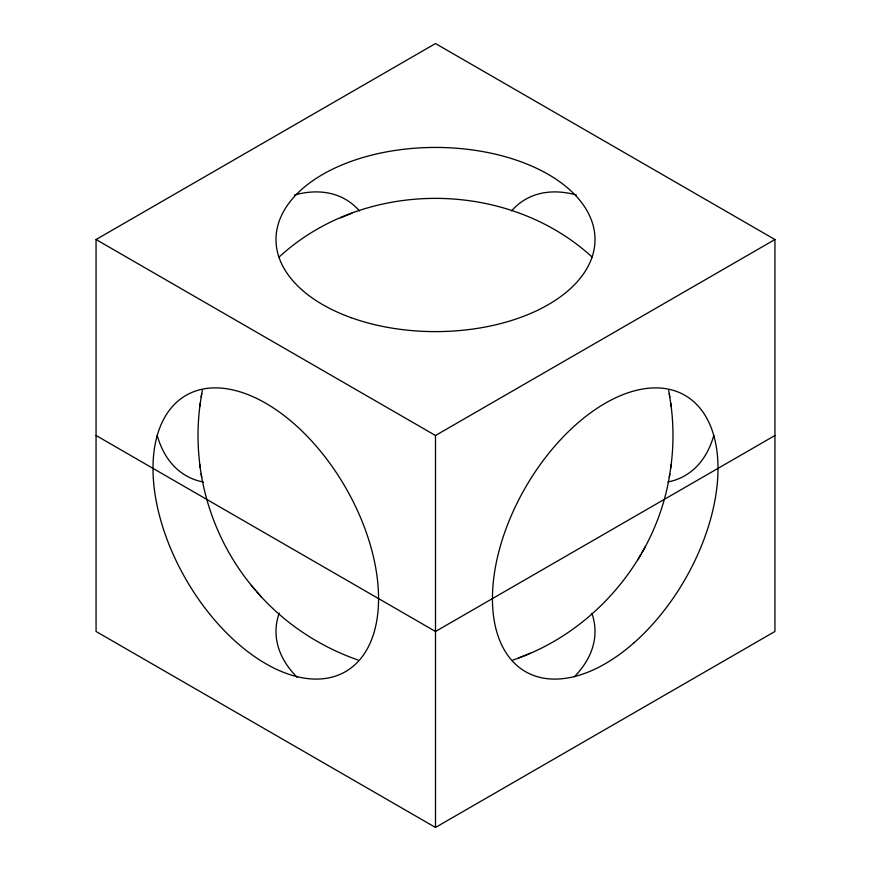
<?xml version="1.0" encoding="UTF-8"?>
<svg xmlns="http://www.w3.org/2000/svg" width="871" height="871" viewBox="0 0 871 871"><rect width="100%" height="100%" fill="white"/><g stroke="black" fill="none" stroke-linecap="round" stroke-linejoin="round"><path stroke-width="1.31" d="M200.286 403.055C197.26 424.493 197.271 446.377 200.265 467.825M670.714 467.945C673.74 446.507 673.729 424.623 670.735 403.175M201.201 397.002L202.344 390.382M512.899 660.044C593.946 632.76 656.778 558.572 669.799 473.998M199.786 406.387L201.702 393.692M669.298 477.308L671.214 464.613M637.626 560.227L640.936 554.457M642.069 552.443L645.455 546.542M279.068 257.076C364.22 178.642 506.933 178.958 592.182 257.097M96.06 239.525L435.5 43.55L774.94 239.525L774.94 631.475L435.5 827.45L96.06 631.475L96.06 239.525L435.5 435.5L774.94 239.525M774.94 435.5L435.5 631.475L96.06 435.5M519.149 657.757L530.461 653.185M340.539 217.815L345.798 215.692M346.941 215.213L351.851 213.243M357.981 660C319.211 646.478 283.848 623.015 256.934 591.942M199.764 464.483C205.502 510.809 225.099 555.393 255.791 590.592M251.294 585.443L261.289 596.94M668.688 390.502L671.236 406.517M669.32 393.812L669.81 397.132M201.19 473.868L201.68 477.188M435.5 435.5L435.5 827.45M713.817 435.358A159.502 92.086 60 0 1 667.839 481.979M511.527 210.924A159.502 92.086 60 0 1 576.308 194.941M294.55 194.973A159.502 92.086 -60 0 1 359.473 210.924M203.422 482.033A159.502 92.086 -60 0 1 157.183 435.358M591.866 613.315A159.502 92.086 0 0 1 574.283 676.865M297.174 677.333A159.502 92.086 0 0 1 279.21 613.086M156.53 502.752A159.502 92.086 60 0 0 344.655 672.107A159.502 92.086 60 0 0 296.151 425.603A159.502 92.086 60 0 0 156.53 502.752M633.729 643.038A159.502 92.086 -60 0 0 685.466 395.652A159.502 92.086 -60 0 0 496.47 561.773A159.502 92.086 -60 0 0 633.729 643.038M351.187 317.697A159.502 92.086 0 0 0 594.915 242.595A159.502 92.086 0 0 0 360.398 158.282A159.502 92.086 0 0 0 351.187 317.697"/></g></svg>
